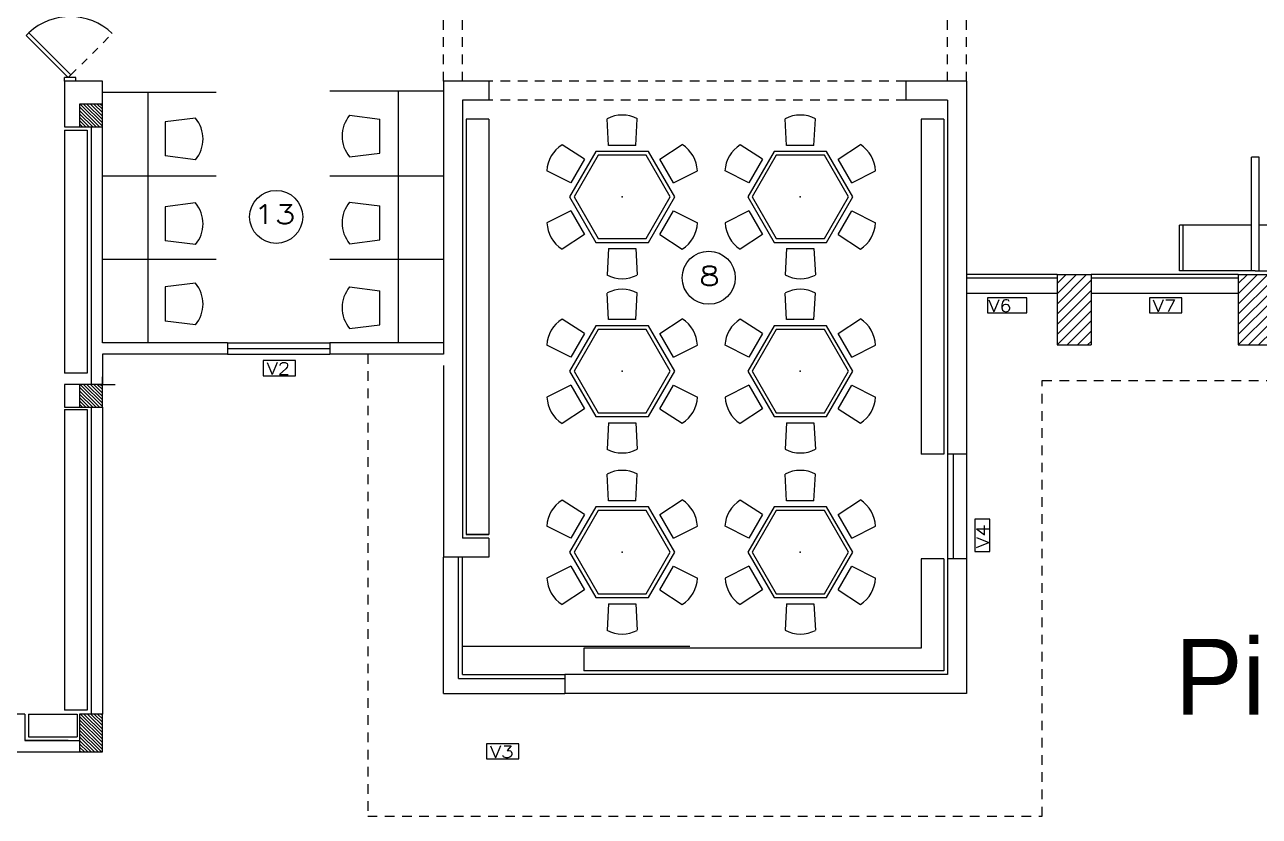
# Model space of a CAD drawing. Extents: x 672 to 748.9, y 170.5 to 217.8.
# Drawn here: x 680.45 to 696.74, y 196.77 to 207.22 of the extents above; entities that cross this region are included whole.
import ezdxf

# ---------------------------------------------------------------- set-up
doc = ezdxf.new("R2010")
doc.units = 0
doc.header["$LTSCALE"] = 0.02
doc.header["$MEASUREMENT"] = 0
doc.linetypes.add('HIDDEN', pattern=[9.525, 6.35, -3.175])
doc.layers.get('DEFPOINTS').update_dxf_attribs({"linetype": 'CONTINUOUS'})
for name, color, linetype in [('ACHURADO', 1, 'CONTINUOUS'), ('COLUMNAS', 5, 'CONTINUOUS'), ('LETRA', 21, 'CONTINUOUS'), ('MUEBLES', 7, 'CONTINUOUS'), ('MUROBAJO', 4, 'CONTINUOUS'), ('MUROS', 5, 'CONTINUOUS'), ('PROYECCIONES', 253, 'HIDDEN'), ('PUERTAS', 40, 'CONTINUOUS'), ('VENTANAS', 40, 'CONTINUOUS')]:
    doc.layers.add(name, color=color, linetype=linetype)
doc.styles.add('ROMANS', font='romans.shx', dxfattribs={"width": 0.8})
doc.styles.add('ROTULO', font='')
doc.styles.get("Standard").update_dxf_attribs({"font": 'romans.shx', "width": 1.3})
doc.styles.get('ROTULO').set_extended_font_data('Arial Rounded MT Bold', bold=True)

# ---------------------------------------------------------------- blocks, each defined once
blk = doc.blocks.new('MESAEXAGONA6')
at = {"layer": 'MUEBLES', "linetype": 'Continuous'}
for p, q in [((-0.18, 0.68), (-0.2, 1.031)), ((0.18, 0.68), (0.2, 1.03)), ((-0.499, 0.496), (-0.792, 0.688)), ((0.18, 0.68), (-0.18, 0.68)), ((0.499, 0.496), (0.793, 0.689)), ((-0.346, 0.6), (-0.693, 0)), ((-0.499, 0.496), (-0.679, 0.184)), ((-0.318, 0.55), (-0.635, 0)), ((0.346, 0.6), (-0.346, 0.6)), ((0.318, 0.55), (-0.318, 0.55)), ((0.635, 0), (0.318, 0.55)), ((0.693, 0), (0.346, 0.6)), ((0.679, 0.184), (0.499, 0.496)), ((-0.679, 0.184), (-0.993, 0.342)), ((0.679, 0.184), (0.992, 0.342)), ((-0.693, 0), (-0.346, -0.6)), ((-0.635, 0), (-0.318, -0.55)), ((0.318, -0.55), (0.635, 0)), ((0.346, -0.6), (0.693, 0)), ((-0.635, 0), (-0.635, 0)), ((-0.635, 0), (-0.635, 0)), ((-0.679, -0.184), (-0.992, -0.342)), ((-0.679, -0.184), (-0.499, -0.496)), ((0.499, -0.496), (0.679, -0.184)), ((0.679, -0.184), (0.993, -0.342)), ((-0.499, -0.496), (-0.793, -0.689)), ((-0.346, -0.6), (0.346, -0.6)), ((-0.318, -0.55), (0.318, -0.55)), ((0.499, -0.496), (0.792, -0.688)), ((-0.18, -0.68), (-0.2, -1.03)), ((-0.18, -0.68), (0.18, -0.68)), ((0.18, -0.68), (0.2, -1.031))]:
    blk.add_line(p, q, dxfattribs=at)
for centre, start, end in [((-0.001, 0.649), 62.1214, 117.4408), ((-0.563, 0.323), 122.1214, 177.4408), ((0.561, 0.326), 2.1214, 57.4408), ((-0.561, -0.326), 182.1214, 237.4408), ((0.563, -0.323), 302.1214, 357.4408), ((0.001, -0.649), 242.1214, 297.4408)]:
    blk.add_arc(centre, 0.431, start, end, dxfattribs=at)
blk.add_point((0, 0), dxfattribs=at)
blk.add_point((0, 0), dxfattribs=at)
blk = doc.blocks.new('SERVIDORESCONSULTA')
at = {"layer": 'MUEBLES', "linetype": 'Continuous'}
for p, q in [((-0.05, 0.6), (-0.05, 1.5)), ((-0.05, 0), (-0.05, 1.5)), ((0.05, 1.5), (-0.05, 1.5)), ((0.05, 0), (0.05, 1.5)), ((-1, 0), (-1, 0.6)), ((-0.05, 0.6), (-1, 0.6)), ((-0.95, 0), (-0.95, 0.6)), ((1, 0.6), (0.05, 0.6)), ((0.95, 0), (0.95, 0.6)), ((1, 0), (1, 0.6)), ((0, 0), (-1, 0)), ((0, 0), (1, 0))]:
    blk.add_line(p, q, dxfattribs=at)
blk = doc.blocks.new('SILLA')
at = {"layer": 'MUEBLES', "linetype": 'Continuous'}
for p, q in [((-0.275, 0.4), (-0.225, 0)), ((0.275, 0.4), (0.225, 0)), ((-0.225, 0), (0.225, 0))]:
    blk.add_line(p, q, dxfattribs=at)
blk.add_arc((0, 0.071875), 0.428125, 50.033787, 129.966213, dxfattribs=at)

msp = doc.modelspace()

# ---------------------------------------------------------------- hatches: boundary and pattern name
at = {"layer": 'ACHURADO', "linetype": 'Continuous'}
h = msp.add_hatch(dxfattribs=at)
h.set_pattern_fill('ANSI31', color=256, scale=0.01, angle=-90, style=0)
h.set_pattern_definition([(315, (603.94093, 922.267994), (0.0224506403, 0.0224506403), [])])
h.paths.add_polyline_path([(681.1779, 206.1691), (681.1779, 205.8691), (681.4779, 205.8691), (681.4779, 206.1691)])
at = {"layer": 'ACHURADO'}
h = msp.add_hatch(dxfattribs=at)
h.set_pattern_fill('ANSI31', color=256, scale=0.03, style=0)
h.set_pattern_definition([(45, (49.72833, -119.68091), (-0.067351921, 0.067351921), [])])
h.paths.add_polyline_path([(694.2979, 203.9191), (694.0729, 203.9191), (694.0729, 202.9891), (694.2979, 202.9891)])
h.paths.add_polyline_path([(694.2979, 202.9891), (694.5229, 202.9891), (694.5229, 203.9191), (694.2979, 203.9191)])
h = msp.add_hatch(dxfattribs=at)
h.set_pattern_fill('ANSI31', color=256, scale=0.03, style=0)
h.set_pattern_definition([(45, (52.11833, -119.68091), (-0.067351921, 0.067351921), [])])
h.paths.add_polyline_path([(696.6879, 203.9191), (696.4629, 203.9191), (696.4629, 202.9891), (696.6879, 202.9891)])
h.paths.add_polyline_path([(696.6879, 202.9891), (696.9129, 202.9891), (696.9129, 203.9191), (696.6879, 203.9191)])
at = {"layer": 'ACHURADO', "linetype": 'Continuous'}
h = msp.add_hatch(dxfattribs=at)
h.set_pattern_fill('ANSI31', color=256, scale=0.01, angle=-90, style=0)
h.set_pattern_definition([(315, (603.94093, 918.567994), (0.0224506403, 0.0224506403), [])])
h.paths.add_polyline_path([(681.1779, 202.4691), (681.1779, 202.1691), (681.4779, 202.1691), (681.4779, 202.4691)])
h = msp.add_hatch(dxfattribs=at)
h.set_pattern_fill('ANSI31', color=256, scale=0.01, angle=-90, style=0)
h.set_pattern_definition([(315, (607.8761, 921.64818), (0.0224506403, 0.0224506403), [])])
h.paths.add_polyline_path([(681.4779, 198.1191), (681.1779, 198.1191), (681.1779, 197.6191), (681.4779, 197.6191)])

# ---------------------------------------------------------------- linework, layer by layer
at = {"layer": 'COLUMNAS', "linetype": 'Continuous'}
for points in [[(681.4779, 205.8691), (681.4779, 206.1691), (681.1779, 206.1691), (681.1779, 205.8691)], [(681.4779, 202.1691), (681.4779, 202.4691), (681.1779, 202.4691), (681.1779, 202.1691)], [(681.4779, 198.1191), (681.1779, 198.1191), (681.1779, 197.6191), (681.4779, 197.6191)]]:
    msp.add_lwpolyline(points, close=True, dxfattribs=at)
at = {"layer": 'DEFPOINTS', "color": 0, "linetype": 'ByBlock'}
for p in [(683.1279, 202.8691), (683.1279, 202.8691), (684.4779, 202.8691), (684.4779, 202.8691), (685.9779, 202.7191), (685.9779, 198.3891), (687.5779, 198.3891), (687.5779, 198.3891), (692.878, 198.3891), (692.878, 198.3891)]:
    msp.add_point(p, dxfattribs=at)
at = {"layer": 'LETRA', "color": 4, "linetype": 'Continuous'}
for centre in [(683.7708, 204.6799), (689.4766, 203.8766)]:
    msp.add_circle(centre, 0.35, dxfattribs=at)
at = {"layer": 'MUEBLES'}
for p, q in [((682.9779, 206.3191), (681.4779, 206.3191)), ((682.0779, 206.3191), (682.0779, 203.0191)), ((685.9779, 206.3391), (684.4779, 206.3391)), ((685.3779, 206.3391), (685.3779, 203.0191)), ((686.2779, 205.9691), (686.2779, 200.4891)), ((686.5779, 205.9691), (686.2779, 205.9691)), ((686.5779, 205.9691), (686.5779, 200.4891)), ((692.278, 205.9691), (692.278, 201.5491)), ((692.578, 205.9691), (692.278, 205.9691)), ((692.578, 205.9691), (692.578, 201.5491)), ((680.9779, 205.823), (680.9779, 202.6191)), ((681.2779, 205.823), (681.2779, 202.6191)), ((682.9779, 205.2191), (681.4779, 205.2191)), ((685.9779, 205.2191), (684.4779, 205.2191)), ((682.9779, 204.1191), (681.4779, 204.1191)), ((685.9779, 204.1191), (684.4779, 204.1191)), ((680.9779, 202.1376), (680.9779, 198.1691)), ((681.2779, 202.1376), (681.2779, 198.1691)), ((692.578, 201.5491), (692.278, 201.5491)), ((686.5779, 200.4891), (686.2779, 200.4891)), ((692.278, 200.1691), (692.278, 198.9891)), ((692.578, 200.1691), (692.278, 200.1691)), ((692.578, 200.1691), (692.578, 198.9891)), ((692.278, 198.9891), (687.8279, 198.9891)), ((687.8279, 198.9891), (687.8279, 198.6891)), ((692.578, 198.9891), (692.578, 198.6891)), ((692.578, 198.6891), (687.8279, 198.6891)), ((681.143, 198.1191), (681.143, 197.8191))]:
    msp.add_line(p, q, dxfattribs=at)
at = {"layer": 'MUEBLES', "linetype": 'Continuous'}
for p, q in [((680.9779, 205.823), (681.2779, 205.823)), ((681.2779, 202.6191), (680.9779, 202.6191)), ((680.9779, 202.1376), (681.2779, 202.1376)), ((686.2779, 200.4891), (686.5779, 200.4891)), ((680.5029, 198.1191), (680.5029, 197.8191)), ((680.5029, 198.1191), (681.143, 198.1191)), ((681.2779, 198.1691), (680.9779, 198.1691)), ((680.5029, 197.8191), (681.143, 197.8191))]:
    msp.add_line(p, q, dxfattribs=at)
at = {"layer": 'MUEBLES', "ltscale": 0.02}
msp.add_line((681.4089, 202.4691), (681.6446, 202.4691), dxfattribs=at)
at = {"layer": 'MUROBAJO'}
for p, q in [((694.0729, 203.6691), (692.878, 203.6691)), ((696.4629, 203.6691), (694.5229, 203.6691)), ((685.9779, 198.3891), (685.9779, 200.1891)), ((685.9779, 198.3891), (687.5779, 198.3891))]:
    msp.add_line(p, q, dxfattribs=at)
at = {"layer": 'MUROS', "linetype": 'Continuous'}
for p, q in [((680.9779, 206.4691), (680.9779, 205.8691)), ((686.5779, 206.4691), (685.9779, 206.4691)), ((686.5779, 206.2191), (686.2279, 206.2191)), ((680.9779, 205.8691), (681.1779, 205.8691)), ((681.1779, 202.4691), (680.9779, 202.4691)), ((680.9779, 202.4691), (680.9779, 202.1691)), ((681.4779, 202.4691), (681.4779, 202.5691)), ((680.9779, 202.1691), (681.1779, 202.1691)), ((686.5779, 200.4391), (686.5779, 200.1891)), ((680.4529, 198.1191), (680.4529, 197.7691)), ((680.4529, 197.7691), (681.1779, 197.7691)), ((680.3029, 197.6191), (681.1779, 197.6191))]:
    msp.add_line(p, q, dxfattribs=at)
at = {"layer": 'MUROS', "ltscale": 0.02}
for p, q in [((681.4779, 206.4691), (680.9779, 206.4691)), ((681.4779, 206.1691), (681.4779, 206.4691))]:
    msp.add_line(p, q, dxfattribs=at)
at = {"layer": 'MUROS'}
for p, q in [((685.9779, 206.4691), (685.9779, 202.8691)), ((686.5779, 206.4691), (686.5779, 206.2191)), ((692.078, 206.4691), (692.078, 206.2191)), ((692.878, 206.4691), (692.078, 206.4691)), ((692.878, 206.4691), (692.878, 201.5491)), ((686.2279, 206.2191), (686.2279, 200.4391)), ((692.628, 206.2191), (692.078, 206.2191)), ((692.628, 206.2191), (692.628, 203.6136)), ((681.3279, 205.8691), (681.3279, 202.4691)), ((694.0729, 203.9191), (694.5229, 203.9191)), ((694.0729, 203.9191), (694.0729, 202.9891)), ((694.5229, 203.9191), (694.5229, 202.9891)), ((696.4629, 203.9191), (696.4629, 202.9891)), ((696.4629, 203.9191), (696.9129, 203.9191)), ((692.628, 203.7141), (692.628, 201.5491)), ((683.1279, 203.0191), (681.4779, 203.0191)), ((683.1279, 203.0191), (683.1279, 202.8691)), ((684.4779, 203.0191), (684.4779, 202.8691)), ((685.9779, 203.0191), (684.4779, 203.0191)), ((694.0729, 202.9891), (694.5229, 202.9891)), ((696.4629, 202.9891), (696.9129, 202.9891)), ((683.1279, 202.8691), (681.4779, 202.8691)), ((681.4779, 202.8691), (681.4779, 202.4691)), ((685.9779, 202.8691), (684.4779, 202.8691)), ((685.9779, 202.7191), (685.9779, 200.1891)), ((681.3279, 202.1691), (681.3279, 198.1191)), ((681.4779, 202.1691), (681.4779, 198.1191)), ((692.878, 201.5491), (692.628, 201.5491)), ((686.5779, 200.4391), (686.2279, 200.4391)), ((686.5779, 200.1891), (685.9779, 200.1891)), ((692.878, 200.1691), (692.628, 200.1691)), ((692.628, 200.1691), (692.628, 198.6391)), ((692.878, 200.1691), (692.878, 198.3891)), ((689.2279, 199.0091), (686.2279, 199.0091)), ((687.5779, 198.6391), (687.5779, 198.3891)), ((692.628, 198.6391), (687.5779, 198.6391)), ((692.878, 198.3891), (687.5779, 198.3891)), ((680.4529, 198.1191), (680.3029, 198.1191)), ((681.0279, 197.7691), (680.4529, 197.7691))]:
    msp.add_line(p, q, dxfattribs=at)
at = {"layer": 'MUROS', "linetype": 'Continuous', "ltscale": 0.02}
msp.add_lwpolyline([(681.4779, 203.0191), (681.4779, 205.8691)], dxfattribs=at)
at = {"layer": 'PROYECCIONES'}
for p, q in [((685.9779, 206.4691), (685.9779, 208.1691)), ((686.2279, 206.4691), (686.2279, 208.1691)), ((692.628, 206.4691), (692.628, 208.1691)), ((692.878, 206.4691), (692.878, 208.1691)), ((692.078, 206.4691), (686.5779, 206.4691)), ((692.078, 206.2191), (686.5779, 206.2191))]:
    msp.add_line(p, q, dxfattribs=at)
msp.add_lwpolyline([(684.9779, 202.8691), (684.9779, 196.7691), (693.878, 196.7691), (693.878, 202.5191), (714.7879, 202.5191)], dxfattribs=at)
at = {"layer": 'PUERTAS', "ltscale": 0.02}
for p, q in [((680.5081, 207.1097), (680.4727, 207.0743)), ((681.0279, 206.5191), (680.4727, 207.0743)), ((681.0633, 206.5545), (680.5081, 207.1097)), ((681.0633, 206.5545), (681.0279, 206.5191)), ((681.1279, 206.5191), (680.9779, 206.5191)), ((680.9779, 206.4691), (680.9779, 206.5191)), ((681.1279, 206.4691), (681.1279, 206.5191))]:
    msp.add_line(p, q, dxfattribs=at)
at = {"layer": 'PUERTAS', "linetype": 'HIDDEN', "ltscale": 0.02}
msp.add_line((681.0633, 206.5545), (681.6085, 207.0996), dxfattribs=at)
at = {"layer": 'PUERTAS', "ltscale": 0.02}
msp.add_arc((681.0529, 206.5191), 0.8035, 46.26064, 132.69457, dxfattribs=at)
at = {"layer": 'VENTANAS'}
for p, q in [((694.0729, 203.9191), (692.878, 203.9191)), ((694.0729, 203.8691), (692.878, 203.8691)), ((696.4629, 203.9191), (694.5229, 203.9191)), ((696.4629, 203.8691), (694.5229, 203.8691)), ((683.1279, 203.0191), (684.4779, 203.0191)), ((683.1279, 202.9441), (684.4779, 202.9441)), ((683.1279, 202.8691), (684.4779, 202.8691)), ((686.1779, 198.5891), (686.1779, 200.1891)), ((686.2279, 198.6391), (686.2279, 200.1891)), ((686.1779, 198.5891), (687.5779, 198.5891)), ((686.2279, 198.6391), (687.5779, 198.6391))]:
    msp.add_line(p, q, dxfattribs=at)
at = {"layer": 'VENTANAS', "color": 40, "linetype": 'Continuous'}
for p, q in [((692.628, 201.5491), (692.628, 200.1691)), ((692.703, 201.5491), (692.703, 200.1691)), ((692.878, 201.5491), (692.878, 200.1691))]:
    msp.add_line(p, q, dxfattribs=at)
at = {"layer": 'VENTANAS'}
for points in [[(693.1536, 203.4113), (693.6729, 203.4113), (693.6729, 203.6099), (693.1536, 203.6099)], [(695.2901, 203.4113), (695.7165, 203.4113), (695.7165, 203.6099), (695.2901, 203.6099)], [(683.5984, 202.5839), (684.0248, 202.5839), (684.0248, 202.7825), (683.5984, 202.7825)], [(693.185, 200.2658), (693.185, 200.6922), (692.9865, 200.6922), (692.9865, 200.2658)], [(686.5462, 197.5257), (686.9727, 197.5257), (686.9727, 197.7243), (686.5462, 197.7243)]]:
    msp.add_lwpolyline(points, close=True, dxfattribs=at)

# ---------------------------------------------------------------- block references
at = {"layer": 'MUEBLES', "linetype": 'Continuous'}
for p in [(688.3351, 204.9438), (690.6851, 204.9438), (688.3351, 202.6438), (690.6851, 202.6438), (688.3351, 200.2546), (690.6851, 200.2546)]:
    msp.add_blockref('MESAEXAGONA6', p, dxfattribs=at)
at = {"layer": 'MUROS', "linetype": 'Continuous'}
for p, rotation in [((682.306, 205.7085), 270), ((685.1401, 205.7454), 90), ((682.306, 204.5884), 270), ((685.1401, 204.6007), 90), ((682.306, 203.5298), 270), ((685.1401, 203.4806), 90)]:
    msp.add_blockref('SILLA', p, dxfattribs=dict(at, rotation=rotation))
msp.add_blockref('SERVIDORESCONSULTA', (696.6879, 203.9691), dxfattribs=at)

# ---------------------------------------------------------------- texts
at = {"layer": 'LETRA', "linetype": 'Continuous', "char_height": 0.25, "width": 0.247, "attachment_point": 1}
for s, insert in [('13', (683.4714, 204.8397)), ('8', (689.3478, 204.0257))]:
    msp.add_mtext(s, dxfattribs=dict(at, insert=insert))
at = {"layer": 'LETRA', "color": 104, "linetype": 'Continuous', "insert": (695.6281, 199.1109), "char_height": 1, "width": 4.8694, "attachment_point": 1, "style": 'ROTULO'}
msp.add_mtext('\\fCountryBlueprint|b0|i0|c2|p2;Piso 2', dxfattribs=at)
at = {"layer": 'VENTANAS', "ltscale": 0.02, "style": 'ROMANS', "width": 1.2}
for s, p in [('V6', (693.1623, 203.4261)), ('V7', (695.3336, 203.4261)), ('V2', (683.6419, 202.5986)), ('V3', (686.5897, 197.5405))]:
    msp.add_text(s, height=0.16, dxfattribs=at).set_placement(p)
msp.add_text('V4', height=0.16, rotation=90, dxfattribs=at).set_placement((693.1703, 200.3093))

doc.saveas('drawing.dxf')
